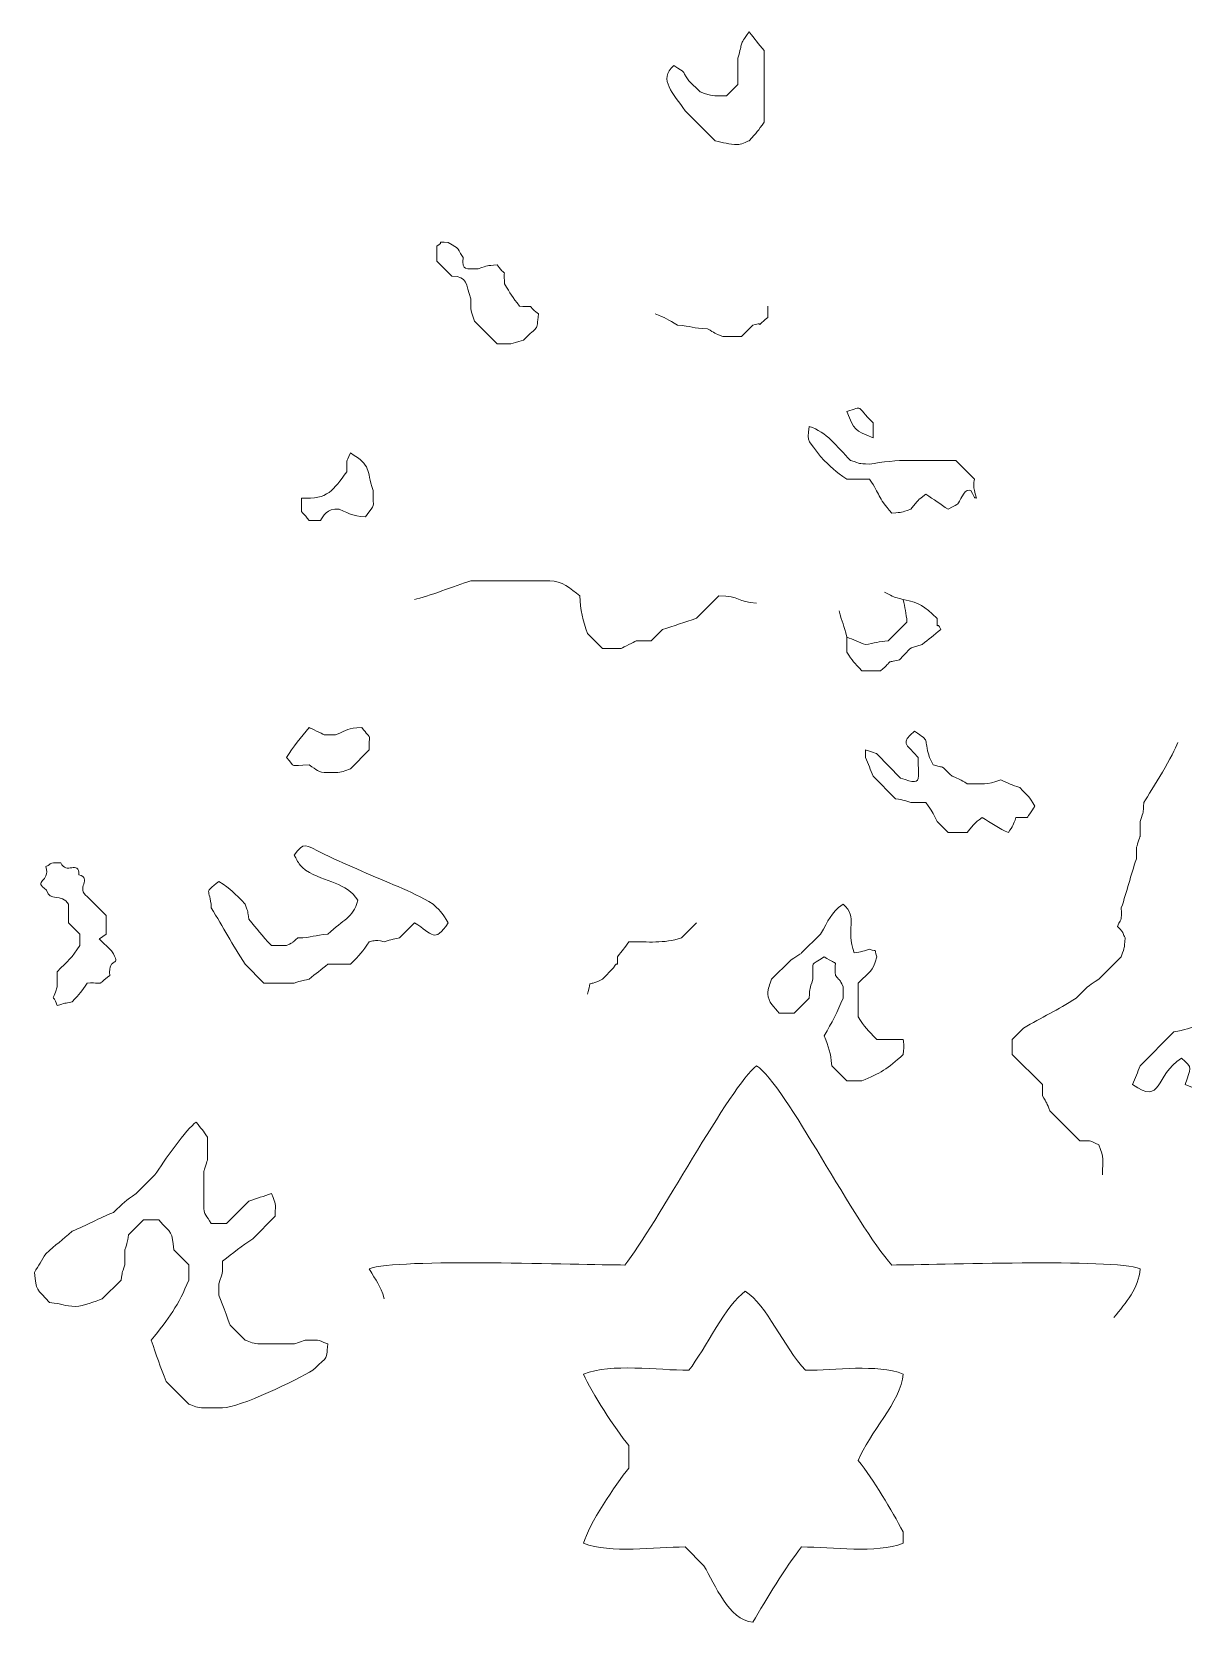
# Model space of a CAD drawing. Header units: millimetres. Extents: x -206 to 205, y -140 to 141.
# Drawn here: x -24.9 to 22.1, y 4 to 68.9 of the extents above; entities that cross this region are included whole.
import ezdxf

# ---------------------------------------------------------------- set-up
doc = ezdxf.new("R2010")
doc.units = ezdxf.units.MM
doc.header["$MEASUREMENT"] = 0
doc.layers.add('svg2', color=7, linetype='Continuous')

msp = doc.modelspace()

# ---------------------------------------------------------------- linework, layer by layer
at = {"layer": 'svg2', "lineweight": 9}
for points, knots in [([(5.0305, 68.151), (5.0305, 68.151), (5.0305, 65.2354), (5.0305, 65.2354), (5.0305, 65.2354), (4.7809, 64.8614), (4.7487, 64.8276), (4.4173, 64.4686), (4.4173, 64.4686), (4.3169, 64.4231), (4.0514, 64.3146), (3.9563, 64.3151), (3.9563, 64.3151), (3.589, 64.3151), (3.3763, 64.4041), (3.0356, 64.4686), (3.0356, 64.4686), (3.0356, 64.4686), (1.8074, 65.6958), (1.8074, 65.6958), (1.8074, 65.6958), (1.346, 66.4032), (0.6845, 66.9678), (1.348, 67.5377), (1.348, 67.5377), (1.8825, 67.1878), (1.6018, 67.4446), (1.9614, 66.9239), (1.9614, 66.9239), (1.9614, 66.9239), (2.4218, 66.4631), (2.4218, 66.4631), (2.4218, 66.4631), (2.9906, 66.2789), (2.8607, 66.3095), (3.4959, 66.3095), (3.4959, 66.3095), (3.4959, 66.3095), (3.9563, 66.7705), (3.9563, 66.7705), (3.9563, 66.7705), (3.9563, 66.7705), (3.9563, 67.8442), (3.9563, 67.8442), (3.9563, 67.8442), (4.1834, 68.545), (3.9804, 68.306), (4.4173, 68.9188), (4.4173, 68.9188), (4.65, 68.6304), (4.7977, 68.4396), (5.0305, 68.151)], [0, 0, 0, 0, 0.0714286, 0.0714286, 0.0714286, 0.0714286, 0.1428571, 0.1428571, 0.1428571, 0.1428571, 0.2142857, 0.2142857, 0.2142857, 0.2142857, 0.2857143, 0.2857143, 0.2857143, 0.2857143, 0.3571429, 0.3571429, 0.3571429, 0.3571429, 0.4285714, 0.4285714, 0.4285714, 0.4285714, 0.5, 0.5, 0.5, 0.5, 0.5714286, 0.5714286, 0.5714286, 0.5714286, 0.6428571, 0.6428571, 0.6428571, 0.6428571, 0.7142857, 0.7142857, 0.7142857, 0.7142857, 0.7857143, 0.7857143, 0.7857143, 0.7857143, 0.8571429, 0.8571429, 0.8571429, 0.8571429, 1, 1, 1, 1]), ([(-6.6328, 59.2508), (-6.1821, 59.4001), (-6.3499, 59.3669), (-5.8654, 59.4042), (-5.8654, 59.4042), (-5.4087, 58.7777), (-5.6378, 59.4355), (-5.5584, 58.637), (-5.5584, 58.637), (-5.315, 58.2299), (-5.2577, 58.1121), (-4.9452, 57.7163), (-4.9452, 57.7163), (-4.1441, 57.6533), (-4.7933, 57.8482), (-4.1779, 57.4087), (-4.1779, 57.4087), (-4.2542, 56.6379), (-4.183, 56.9566), (-4.7913, 56.3351), (-4.7913, 56.3351), (-5.3601, 56.1504), (-5.2302, 56.1816), (-5.8654, 56.1816), (-5.8654, 56.1816), (-5.8654, 56.1816), (-6.7867, 57.1023), (-6.7867, 57.1023), (-6.7867, 57.1023), (-6.9626, 57.6441), (-6.9264, 57.42), (-6.9396, 58.0231), (-6.9396, 58.0231), (-7.1463, 58.6144), (-7.0634, 58.9434), (-7.7079, 58.9438), (-7.7079, 58.9438), (-7.7079, 58.9438), (-8.3213, 59.5578), (-8.3213, 59.5578), (-8.3213, 59.5578), (-8.3213, 59.5578), (-8.3213, 60.1715), (-8.3213, 60.1715), (-8.3213, 60.1715), (-7.9724, 60.3618), (-8.416, 60.3255), (-7.8613, 60.3255), (-7.8613, 60.3255), (-7.3259, 59.9751), (-7.6067, 60.2324), (-7.2471, 59.7106), (-7.2471, 59.7106), (-7.3058, 59.146), (-7.1411, 59.2508), (-6.6328, 59.2508)], [0, 0, 0, 0, 0.0666667, 0.0666667, 0.0666667, 0.0666667, 0.1333333, 0.1333333, 0.1333333, 0.1333333, 0.2, 0.2, 0.2, 0.2, 0.2666667, 0.2666667, 0.2666667, 0.2666667, 0.3333333, 0.3333333, 0.3333333, 0.3333333, 0.4, 0.4, 0.4, 0.4, 0.4666667, 0.4666667, 0.4666667, 0.4666667, 0.5333333, 0.5333333, 0.5333333, 0.5333333, 0.6, 0.6, 0.6, 0.6, 0.6666667, 0.6666667, 0.6666667, 0.6666667, 0.7333333, 0.7333333, 0.7333333, 0.7333333, 0.8, 0.8, 0.8, 0.8, 0.8666667, 0.8666667, 0.8666667, 0.8666667, 1, 1, 1, 1]), ([(8.4064, 53.4192), (9.1266, 53.6278), (8.7399, 53.6841), (9.4807, 52.9592), (9.4807, 52.9592), (9.4807, 52.9592), (9.4807, 52.345), (9.4807, 52.345), (9.4807, 52.345), (8.6979, 52.6759), (8.7368, 52.6371), (8.4064, 53.4192)], [0, 0, 0, 0, 0.25, 0.25, 0.25, 0.25, 0.5, 0.5, 0.5, 0.5, 1, 1, 1, 1]), ([(13.4698, 50.1967), (13.3807, 50.2488), (13.2652, 50.2022), (13.1628, 50.0432), (13.1628, 50.0432), (12.8323, 49.4943), (13.0978, 49.7603), (12.5494, 49.4298), (12.5494, 49.4298), (12.2078, 49.6386), (11.9699, 49.8339), (11.6283, 50.0432), (11.6283, 50.0432), (11.2579, 49.7655), (11.3704, 49.859), (11.0149, 49.4294), (11.0149, 49.4294), (10.5642, 49.28), (10.733, 49.3132), (10.2476, 49.276), (10.2476, 49.276), (9.6194, 49.9567), (9.8031, 50.0079), (9.3264, 50.6571), (9.3264, 50.6571), (9.3264, 50.6571), (8.4066, 50.6571), (8.4066, 50.6571), (8.4066, 50.6571), (7.9236, 50.9829), (7.7728, 51.1369), (7.3313, 51.5778), (7.3313, 51.5778), (6.8756, 52.2756), (6.7457, 52.1), (6.872, 52.8054), (6.872, 52.8054), (7.583, 52.6008), (7.9898, 51.9951), (8.5601, 51.4243), (8.5601, 51.4243), (9.0506, 51.2658), (8.8, 51.3123), (9.3274, 51.2713), (9.3274, 51.2713), (9.8092, 51.3593), (10.5525, 51.435), (10.8609, 51.4238), (10.8609, 51.4238), (10.8609, 51.4238), (12.8564, 51.4243), (12.8564, 51.4243), (12.8564, 51.4243), (12.8564, 51.4243), (13.6237, 50.6571), (13.6237, 50.6571), (13.6237, 50.6571), (13.5827, 50.4806), (13.5347, 50.3777), (13.7004, 49.8897), (13.7004, 49.8897), (13.5807, 49.9327), (13.6717, 49.809), (13.4698, 50.1967)], [0, 0, 0, 0, 0.0588235, 0.0588235, 0.0588235, 0.0588235, 0.1176471, 0.1176471, 0.1176471, 0.1176471, 0.1764706, 0.1764706, 0.1764706, 0.1764706, 0.2352941, 0.2352941, 0.2352941, 0.2352941, 0.2941176, 0.2941176, 0.2941176, 0.2941176, 0.3529412, 0.3529412, 0.3529412, 0.3529412, 0.4117647, 0.4117647, 0.4117647, 0.4117647, 0.4705882, 0.4705882, 0.4705882, 0.4705882, 0.5294118, 0.5294118, 0.5294118, 0.5294118, 0.5882353, 0.5882353, 0.5882353, 0.5882353, 0.6470588, 0.6470588, 0.6470588, 0.6470588, 0.7058824, 0.7058824, 0.7058824, 0.7058824, 0.7647059, 0.7647059, 0.7647059, 0.7647059, 0.8235294, 0.8235294, 0.8235294, 0.8235294, 0.8823529, 0.8823529, 0.8823529, 0.8823529, 1, 1, 1, 1]), ([(-13.0787, 48.9693), (-13.0787, 48.9693), (-13.5391, 48.9693), (-13.5391, 48.9693), (-13.5391, 48.9693), (-13.9592, 49.5591), (-13.8282, 49.0654), (-13.8461, 49.89), (-13.8461, 49.89), (-12.7673, 49.8127), (-12.5453, 50.2185), (-12.0036, 50.9638), (-12.0036, 50.9638), (-11.9908, 51.5848), (-12.045, 51.241), (-11.8501, 51.7311), (-11.8501, 51.7311), (-10.9606, 51.175), (-11.2163, 51.0829), (-10.9298, 50.1964), (-10.9298, 50.1964), (-10.9298, 49.3693), (-10.8019, 49.732), (-11.2362, 49.1223), (-11.2362, 49.1223), (-11.8532, 49.1703), (-11.7688, 49.2123), (-12.3105, 49.4292), (-12.3105, 49.4292), (-12.8338, 49.4839), (-12.9498, 49.1427), (-13.0787, 48.9693)], [0, 0, 0, 0, 0.1111111, 0.1111111, 0.1111111, 0.1111111, 0.2222222, 0.2222222, 0.2222222, 0.2222222, 0.3333333, 0.3333333, 0.3333333, 0.3333333, 0.4444444, 0.4444444, 0.4444444, 0.4444444, 0.5555556, 0.5555556, 0.5555556, 0.5555556, 0.6666667, 0.6666667, 0.6666667, 0.6666667, 0.7777778, 0.7777778, 0.7777778, 0.7777778, 1, 1, 1, 1]), ([(9.941, 46.0535), (10.3988, 45.8131), (10.2468, 45.8719), (10.7082, 45.7465), (10.7082, 45.7465), (11.4428, 45.5915), (11.5175, 45.5071), (12.0899, 44.9787), (12.0899, 44.9787), (12.0899, 44.3674), (12.0638, 44.9348), (12.2429, 44.5189), (12.2429, 44.5189), (11.959, 44.2897), (11.7595, 44.1353), (11.4756, 43.905), (11.4756, 43.905), (10.8203, 43.7168), (11.1012, 43.8253), (10.5554, 43.2912), (10.5554, 43.2912), (9.9368, 43.1229), (10.3476, 43.3357), (9.7881, 42.8304), (9.7881, 42.8304), (9.7881, 42.8304), (9.0207, 42.8309), (9.0207, 42.8309), (9.0207, 42.8309), (8.6882, 43.191), (8.6581, 43.2263), (8.4064, 43.5976), (8.4064, 43.5976), (8.4064, 43.5976), (8.4064, 44.2115), (8.4064, 44.2115), (8.4064, 44.2115), (8.3005, 44.7163), (8.2054, 44.7824), (8.0995, 45.2861)], [0, 0, 0, 0, 0.0909091, 0.0909091, 0.0909091, 0.0909091, 0.1818182, 0.1818182, 0.1818182, 0.1818182, 0.2727273, 0.2727273, 0.2727273, 0.2727273, 0.3636364, 0.3636364, 0.3636364, 0.3636364, 0.4545455, 0.4545455, 0.4545455, 0.4545455, 0.5454545, 0.5454545, 0.5454545, 0.5454545, 0.6363636, 0.6363636, 0.6363636, 0.6363636, 0.7272727, 0.7272727, 0.7272727, 0.7272727, 0.8181818, 0.8181818, 0.8181818, 0.8181818, 1, 1, 1, 1]), ([(10.7082, 45.7468), (10.7722, 45.405), (10.8331, 45.1903), (10.8622, 44.8261), (10.8622, 44.8261), (10.8622, 44.8261), (10.0939, 44.0583), (10.0939, 44.0583), (10.0939, 44.0583), (9.7302, 44.0306), (9.5143, 43.9692), (9.1737, 43.9047), (9.1737, 43.9047), (8.922, 44.0085), (8.6591, 44.1109), (8.4064, 44.2117)], [0, 0, 0, 0, 0.2, 0.2, 0.2, 0.2, 0.4, 0.4, 0.4, 0.4, 0.6, 0.6, 0.6, 0.6, 1, 1, 1, 1]), ([(-13.5374, 40.5285), (-13.4406, 40.4733), (-13.031, 40.278), (-12.924, 40.2217), (-12.924, 40.2217), (-12.924, 40.2217), (-12.4632, 40.2222), (-12.4632, 40.2222), (-12.4632, 40.2222), (-11.9219, 40.4391), (-12.0059, 40.4816), (-11.3895, 40.5291), (-11.3895, 40.5291), (-10.969, 39.9388), (-11.1005, 40.4324), (-11.0825, 39.6084), (-11.0825, 39.6084), (-11.0825, 39.6084), (-11.8499, 38.8406), (-11.8499, 38.8406), (-11.8499, 38.8406), (-12.0739, 38.7603), (-12.1997, 38.687), (-12.4632, 38.687), (-12.4632, 38.687), (-12.4632, 38.687), (-12.771, 38.687), (-12.771, 38.687), (-12.771, 38.687), (-13.2176, 38.687), (-13.1875, 38.7919), (-13.5384, 38.994), (-13.5384, 38.994), (-14.3425, 38.9944), (-14.071, 38.8503), (-14.4587, 39.3014), (-14.4587, 39.3014), (-14.1967, 39.7296), (-13.8662, 40.1244), (-13.5384, 40.5291), (-13.5384, 40.5291), (-13.5384, 40.5291), (-13.5374, 40.5285), (-13.5374, 40.5285)], [0, 0, 0, 0, 0.0833333, 0.0833333, 0.0833333, 0.0833333, 0.1666667, 0.1666667, 0.1666667, 0.1666667, 0.25, 0.25, 0.25, 0.25, 0.3333333, 0.3333333, 0.3333333, 0.3333333, 0.4166667, 0.4166667, 0.4166667, 0.4166667, 0.5, 0.5, 0.5, 0.5, 0.5833333, 0.5833333, 0.5833333, 0.5833333, 0.6666667, 0.6666667, 0.6666667, 0.6666667, 0.75, 0.75, 0.75, 0.75, 0.8333333, 0.8333333, 0.8333333, 0.8333333, 1, 1, 1, 1]), ([(11.3277, 38.5478), (11.3277, 38.2206), (11.1368, 38.2803), (10.5951, 38.4558), (10.5951, 38.4558), (10.5951, 38.4558), (9.6341, 39.4544), (9.6341, 39.4544), (9.6341, 39.4544), (9.6254, 39.4579), (9.1998, 39.5991), (9.1737, 39.6082), (9.1737, 39.6082), (9.1737, 39.6082), (9.1727, 39.3014), (9.1727, 39.3014), (9.1727, 39.3014), (9.2745, 39.0487), (9.3767, 38.7858), (9.4795, 38.5341), (9.4795, 38.5341), (9.4795, 38.5341), (10.4002, 37.6133), (10.4002, 37.6133), (10.4002, 37.6133), (10.7511, 37.5453), (10.6372, 37.5955), (11.0142, 37.4599), (11.0142, 37.4599), (11.0142, 37.4599), (11.6284, 37.4599), (11.6284, 37.4599), (11.6284, 37.4599), (11.9159, 37.067), (11.8914, 37.1074), (12.0888, 36.6926), (12.0888, 36.6926), (12.0888, 36.6926), (12.5487, 36.2322), (12.5487, 36.2322), (12.5487, 36.2322), (12.5487, 36.2322), (13.3161, 36.2322), (13.3161, 36.2322), (13.3161, 36.2322), (13.6725, 36.6614), (13.5585, 36.5683), (13.9303, 36.846), (13.9303, 36.846), (14.2828, 36.6379), (14.6306, 36.3902), (15.0046, 36.2322), (15.0046, 36.2322), (15.1861, 36.5155), (15.1964, 36.5268), (15.311, 36.846), (15.311, 36.846), (15.311, 36.846), (15.7718, 36.846), (15.7718, 36.846), (15.7718, 36.846), (15.7887, 36.8686), (16.0721, 37.2992), (16.0793, 37.3064), (16.0793, 37.3064), (15.8163, 37.7422), (15.8517, 37.6783), (15.465, 38.0733), (15.465, 38.0733), (15.1422, 38.1806), (15.0005, 38.2394), (14.6976, 38.3807), (14.6976, 38.3807), (14.0614, 38.1745), (14.0142, 38.2271), (13.3171, 38.2271), (13.3171, 38.2271), (13.0204, 38.4169), (13.0204, 38.4041), (12.7031, 38.5341), (12.7031, 38.5341), (12.14, 39.0523), (12.5317, 38.8231), (11.9359, 38.9944), (11.9359, 38.9944), (11.9359, 38.9944), (11.7824, 39.3018), (11.7824, 39.3018), (11.7824, 39.3018), (11.5088, 40.1449), (11.8591, 39.9071), (11.1686, 40.3751), (11.1686, 40.3751), (10.5885, 39.8773), (10.7942, 39.8876), (11.3226, 39.3014), (11.3226, 39.3014), (11.3226, 39.3014), (11.3277, 38.5478), (11.3277, 38.5478)], [0, 0, 0, 0, 0.0384615, 0.0384615, 0.0384615, 0.0384615, 0.0769231, 0.0769231, 0.0769231, 0.0769231, 0.1153846, 0.1153846, 0.1153846, 0.1153846, 0.1538462, 0.1538462, 0.1538462, 0.1538462, 0.1923077, 0.1923077, 0.1923077, 0.1923077, 0.2307692, 0.2307692, 0.2307692, 0.2307692, 0.2692308, 0.2692308, 0.2692308, 0.2692308, 0.3076923, 0.3076923, 0.3076923, 0.3076923, 0.3461538, 0.3461538, 0.3461538, 0.3461538, 0.3846154, 0.3846154, 0.3846154, 0.3846154, 0.4230769, 0.4230769, 0.4230769, 0.4230769, 0.4615385, 0.4615385, 0.4615385, 0.4615385, 0.5, 0.5, 0.5, 0.5, 0.5384615, 0.5384615, 0.5384615, 0.5384615, 0.5769231, 0.5769231, 0.5769231, 0.5769231, 0.6153846, 0.6153846, 0.6153846, 0.6153846, 0.6538462, 0.6538462, 0.6538462, 0.6538462, 0.6923077, 0.6923077, 0.6923077, 0.6923077, 0.7307692, 0.7307692, 0.7307692, 0.7307692, 0.7692308, 0.7692308, 0.7692308, 0.7692308, 0.8076923, 0.8076923, 0.8076923, 0.8076923, 0.8461538, 0.8461538, 0.8461538, 0.8461538, 0.8846154, 0.8846154, 0.8846154, 0.8846154, 0.9230769, 0.9230769, 0.9230769, 0.9230769, 1, 1, 1, 1]), ([(-17.2209, 34.2374), (-16.7033, 33.9207), (-16.5974, 33.7668), (-16.1468, 33.3167), (-16.1468, 33.3167), (-16.0112, 32.9391), (-16.0608, 33.0538), (-15.9932, 32.7027), (-15.9932, 32.7027), (-15.6506, 32.2792), (-15.4828, 32.0475), (-15.0731, 31.6282), (-15.0731, 31.6282), (-15.0731, 31.6282), (-14.4587, 31.6282), (-14.4587, 31.6282), (-14.4587, 31.6282), (-14.0827, 31.7994), (-14.3098, 31.6895), (-13.9977, 31.935), (-13.9977, 31.935), (-13.3916, 31.9477), (-13.3364, 32.0455), (-12.7712, 32.0885), (-12.7712, 32.0885), (-12.1338, 32.712), (-11.7608, 32.7114), (-11.543, 33.4697), (-11.543, 33.4697), (-12.0407, 34.2205), (-12.8121, 34.1715), (-13.6914, 34.6972), (-13.6914, 34.6972), (-14.051, 35.0574), (-13.938, 34.9566), (-14.1517, 35.3116), (-14.1517, 35.3116), (-13.7272, 35.8835), (-13.7344, 35.7551), (-12.9242, 35.3541), (-12.9242, 35.3541), (-12.3604, 35.0752), (-11.9476, 34.9101), (-11.3895, 34.66), (-11.3895, 34.66), (-10.3961, 34.2139), (-9.4002, 33.8712), (-8.4738, 33.3167), (-8.4738, 33.3167), (-8.0835, 32.9263), (-8.1193, 32.9729), (-7.8595, 32.5489), (-7.8595, 32.5489), (-8.438, 31.6962), (-8.4702, 32.0946), (-9.2412, 32.5489), (-9.2412, 32.5489), (-9.2412, 32.5489), (-9.8549, 31.935), (-9.8549, 31.935), (-9.8549, 31.935), (-10.1844, 31.866), (-10.1184, 31.8977), (-10.4683, 31.7816), (-10.4683, 31.7816), (-10.922, 31.8773), (-10.9307, 31.7913), (-11.0827, 31.7816), (-11.0827, 31.7816), (-11.3731, 31.3503), (-11.4555, 31.2643), (-11.8499, 30.8608), (-11.8499, 30.8608), (-11.8499, 30.8608), (-12.7712, 30.8608), (-12.7712, 30.8608), (-12.7712, 30.8608), (-13.0545, 30.6316), (-13.2546, 30.4771), (-13.5374, 30.247), (-13.5374, 30.247), (-13.8668, 30.1779), (-13.8018, 30.2102), (-14.1517, 30.0935), (-14.1517, 30.0935), (-14.1517, 30.0935), (-15.3784, 30.0935), (-15.3784, 30.0935), (-15.3784, 30.0935), (-15.3784, 30.0935), (-16.1468, 30.8608), (-16.1468, 30.8608), (-16.1468, 30.8608), (-16.6823, 31.6802), (-17.0459, 32.3595), (-17.5279, 33.1627), (-17.5279, 33.1627), (-17.5734, 34.0057), (-17.8833, 33.7233), (-17.2209, 34.2374)], [0, 0, 0, 0, 0.0384615, 0.0384615, 0.0384615, 0.0384615, 0.0769231, 0.0769231, 0.0769231, 0.0769231, 0.1153846, 0.1153846, 0.1153846, 0.1153846, 0.1538462, 0.1538462, 0.1538462, 0.1538462, 0.1923077, 0.1923077, 0.1923077, 0.1923077, 0.2307692, 0.2307692, 0.2307692, 0.2307692, 0.2692308, 0.2692308, 0.2692308, 0.2692308, 0.3076923, 0.3076923, 0.3076923, 0.3076923, 0.3461538, 0.3461538, 0.3461538, 0.3461538, 0.3846154, 0.3846154, 0.3846154, 0.3846154, 0.4230769, 0.4230769, 0.4230769, 0.4230769, 0.4615385, 0.4615385, 0.4615385, 0.4615385, 0.5, 0.5, 0.5, 0.5, 0.5384615, 0.5384615, 0.5384615, 0.5384615, 0.5769231, 0.5769231, 0.5769231, 0.5769231, 0.6153846, 0.6153846, 0.6153846, 0.6153846, 0.6538462, 0.6538462, 0.6538462, 0.6538462, 0.6923077, 0.6923077, 0.6923077, 0.6923077, 0.7307692, 0.7307692, 0.7307692, 0.7307692, 0.7692308, 0.7692308, 0.7692308, 0.7692308, 0.8076923, 0.8076923, 0.8076923, 0.8076923, 0.8461538, 0.8461538, 0.8461538, 0.8461538, 0.8846154, 0.8846154, 0.8846154, 0.8846154, 0.9230769, 0.9230769, 0.9230769, 0.9230769, 1, 1, 1, 1]), ([(-22.0915, 31.901), (-22.0915, 31.901), (-21.825, 32.0888), (-21.825, 32.0888), (-21.825, 32.0888), (-21.825, 32.0888), (-21.825, 32.856), (-21.825, 32.856), (-21.825, 32.856), (-21.825, 32.856), (-22.5922, 33.6229), (-22.5922, 33.6229), (-22.5922, 33.6229), (-23.0736, 33.9374), (-22.3795, 34.365), (-22.9309, 34.5119), (-22.9309, 34.5119), (-22.9309, 35.1427), (-23.4623, 34.4791), (-23.6659, 35.004), (-23.6659, 35.004), (-24.2582, 35.004), (-23.9678, 34.9748), (-24.2803, 34.8511)], [0, 0, 0, 0, 0.1428571, 0.1428571, 0.1428571, 0.1428571, 0.2857143, 0.2857143, 0.2857143, 0.2857143, 0.4285714, 0.4285714, 0.4285714, 0.4285714, 0.5714286, 0.5714286, 0.5714286, 0.5714286, 0.7142857, 0.7142857, 0.7142857, 0.7142857, 1, 1, 1, 1]), ([(-22.1035, 31.891), (-22.1035, 31.891), (-21.596, 31.4046), (-21.596, 31.4046), (-21.596, 31.4046), (-21.1464, 30.669), (-21.7547, 31.244), (-21.6717, 30.4004), (-21.6717, 30.4004), (-22.2616, 29.9799), (-21.7679, 30.1115), (-22.592, 30.0936), (-22.592, 30.0936), (-22.8416, 29.7197), (-22.8738, 29.6859), (-23.2052, 29.3263), (-23.2052, 29.3263), (-23.5353, 29.2573), (-23.4703, 29.2889), (-23.8196, 29.1733), (-23.8196, 29.1733), (-24.011, 29.7739), (-24.0478, 29.1877), (-23.8196, 29.9406), (-23.8196, 29.9406), (-23.8196, 29.9406), (-23.8196, 30.5544), (-23.8196, 30.5544), (-23.8196, 30.5544), (-23.3695, 31.0051), (-23.2155, 31.1115), (-22.8989, 31.6282), (-22.8989, 31.6282), (-22.8989, 31.6282), (-22.8989, 32.0885), (-22.8989, 32.0885), (-22.8989, 32.0885), (-22.8989, 32.0885), (-23.3592, 32.5489), (-23.3592, 32.5489), (-23.3592, 32.5489), (-23.3592, 32.5489), (-23.3592, 33.3162), (-23.3592, 33.3162), (-23.3592, 33.3162), (-23.631, 33.7776), (-24.1414, 33.3822), (-24.2484, 33.8886), (-24.2484, 33.8886), (-24.8539, 34.307), (-24.0805, 34.172), (-24.2806, 34.8508)], [0, 0, 0, 0, 0.0714286, 0.0714286, 0.0714286, 0.0714286, 0.1428571, 0.1428571, 0.1428571, 0.1428571, 0.2142857, 0.2142857, 0.2142857, 0.2142857, 0.2857143, 0.2857143, 0.2857143, 0.2857143, 0.3571429, 0.3571429, 0.3571429, 0.3571429, 0.4285714, 0.4285714, 0.4285714, 0.4285714, 0.5, 0.5, 0.5, 0.5, 0.5714286, 0.5714286, 0.5714286, 0.5714286, 0.6428571, 0.6428571, 0.6428571, 0.6428571, 0.7142857, 0.7142857, 0.7142857, 0.7142857, 0.7857143, 0.7857143, 0.7857143, 0.7857143, 0.8571429, 0.8571429, 0.8571429, 0.8571429, 1, 1, 1, 1]), ([(8.7122, 31.321), (9.042, 31.3906), (8.9771, 31.3589), (9.3264, 31.475), (9.3264, 31.475), (9.7173, 31.3273), (9.4856, 31.5594), (9.6333, 31.1676), (9.6333, 31.1676), (9.4385, 30.4914), (9.4053, 30.6326), (8.866, 30.0939), (8.866, 30.0939), (8.866, 30.0939), (8.866, 28.7123), (8.866, 28.7123), (8.866, 28.7123), (9.1576, 28.2816), (9.2385, 28.1956), (9.6333, 27.792), (9.6333, 27.792), (9.6333, 27.792), (10.7071, 27.792), (10.7071, 27.792), (10.7071, 27.792), (10.7235, 27.5542), (10.7603, 27.635), (10.7071, 27.1777), (10.7071, 27.1777), (10.0676, 26.588), (9.772, 26.4058), (9.02, 26.1039), (9.02, 26.1039), (9.02, 26.1039), (8.4052, 26.1035), (8.4052, 26.1035), (8.4052, 26.1035), (8.4052, 26.1035), (7.7918, 26.7179), (7.7918, 26.7179), (7.7918, 26.7179), (7.7479, 27.2841), (7.6579, 27.4432), (7.4855, 27.945), (7.4855, 27.945), (7.7989, 28.4698), (8.0276, 28.9194), (8.2518, 29.4795), (8.2518, 29.4795), (8.2518, 29.4795), (8.2518, 29.9405), (8.2518, 29.9405), (8.2518, 29.9405), (8.0808, 30.3159), (8.1913, 30.0893), (7.9448, 30.4009), (7.9448, 30.4009), (7.8701, 31.162), (8.1397, 30.7241), (7.4855, 31.1676), (7.4855, 31.1676), (6.8608, 30.7445), (7.0425, 31.0729), (7.0245, 30.2469), (7.0245, 30.2469), (6.8747, 29.7972), (6.9089, 29.965), (6.8707, 29.4795), (6.8707, 29.4795), (6.8707, 29.4795), (6.2573, 28.8658), (6.2573, 28.8658), (6.2573, 28.8658), (6.2573, 28.8658), (5.6429, 28.8658), (5.6429, 28.8658), (5.6429, 28.8658), (5.47, 29.0801), (5.1836, 29.3419), (5.1836, 29.6335), (5.1836, 29.6335), (5.1836, 29.9006), (5.2603, 30.0182), (5.336, 30.2469), (5.336, 30.2469), (5.336, 30.2469), (6.1033, 31.0142), (6.1033, 31.0142), (6.1033, 31.0142), (6.1217, 31.0234), (6.538, 31.3047), (6.5641, 31.3216), (6.5641, 31.3216), (6.5641, 31.3216), (7.3315, 32.0884), (7.3315, 32.0884), (7.3315, 32.0884), (7.684, 32.6777), (7.7172, 32.9124), (8.2528, 33.3161), (8.2528, 33.3161), (8.8947, 32.7647), (8.3366, 32.2894), (8.7122, 31.321)], [0, 0, 0, 0, 0.037037, 0.037037, 0.037037, 0.037037, 0.0740741, 0.0740741, 0.0740741, 0.0740741, 0.1111111, 0.1111111, 0.1111111, 0.1111111, 0.1481481, 0.1481481, 0.1481481, 0.1481481, 0.1851852, 0.1851852, 0.1851852, 0.1851852, 0.2222222, 0.2222222, 0.2222222, 0.2222222, 0.2592593, 0.2592593, 0.2592593, 0.2592593, 0.2962963, 0.2962963, 0.2962963, 0.2962963, 0.3333333, 0.3333333, 0.3333333, 0.3333333, 0.3703704, 0.3703704, 0.3703704, 0.3703704, 0.4074074, 0.4074074, 0.4074074, 0.4074074, 0.4444444, 0.4444444, 0.4444444, 0.4444444, 0.4814815, 0.4814815, 0.4814815, 0.4814815, 0.5185185, 0.5185185, 0.5185185, 0.5185185, 0.5555556, 0.5555556, 0.5555556, 0.5555556, 0.5925926, 0.5925926, 0.5925926, 0.5925926, 0.6296296, 0.6296296, 0.6296296, 0.6296296, 0.6666667, 0.6666667, 0.6666667, 0.6666667, 0.7037037, 0.7037037, 0.7037037, 0.7037037, 0.7407407, 0.7407407, 0.7407407, 0.7407407, 0.7777778, 0.7777778, 0.7777778, 0.7777778, 0.8148148, 0.8148148, 0.8148148, 0.8148148, 0.8518519, 0.8518519, 0.8518519, 0.8518519, 0.8888889, 0.8888889, 0.8888889, 0.8888889, 0.9259259, 0.9259259, 0.9259259, 0.9259259, 1, 1, 1, 1]), ([(20.3754, 26.7173), (20.3754, 26.7173), (21.7569, 28.0984), (21.7569, 28.0984), (21.7569, 28.0984), (22.1918, 28.1808), (22.4276, 28.2657), (22.8312, 28.4054), (22.8312, 28.4054), (22.8312, 28.4054), (23.2916, 28.4054), (23.2916, 28.4054), (23.2916, 28.4054), (23.3008, 28.4018), (23.7263, 28.2617), (23.7524, 28.2524), (23.7524, 28.2524), (23.7524, 28.2524), (24.5198, 28.252), (24.5198, 28.252), (24.5198, 28.252), (24.5198, 28.252), (24.6722, 28.252), (24.6722, 28.252), (24.6722, 28.252), (24.6722, 28.252), (25.1331, 28.2524), (25.1331, 28.2524), (25.1331, 28.2524), (25.5836, 28.4013), (25.4149, 28.3686), (25.9003, 28.4054), (25.9003, 28.4054), (26.3249, 28.6836), (26.6994, 28.9164), (27.128, 29.1732), (27.128, 29.1732), (28.0263, 30.0719), (28.7378, 31.4188), (29.7369, 30.7077), (29.7369, 30.7077), (29.4151, 29.1814), (28.5648, 29.9047), (27.7414, 28.5594), (27.7414, 28.5594), (27.7414, 28.5594), (28.2022, 28.099), (28.2022, 28.099), (28.2022, 28.099), (28.9076, 28.1148), (28.8273, 28.1255), (29.4299, 28.4058), (29.4299, 28.4058), (29.9824, 28.7015), (30.431, 28.9773), (30.9644, 29.3266), (30.9644, 29.3266), (31.497, 29.8596), (31.8919, 30.3359), (32.4991, 30.7077), (32.4991, 30.7077), (33.1165, 30.1768), (32.672, 29.9875), (32.3451, 29.1732), (32.3451, 29.1732), (32.3451, 29.1732), (31.4244, 28.252), (31.4244, 28.252), (31.4244, 28.252), (31.1476, 28.0672), (30.9436, 27.9444), (30.6581, 27.792), (30.6581, 27.792), (30.1026, 27.5342), (29.8334, 27.5122), (29.2759, 27.3317), (29.2759, 27.3317), (28.5956, 27.3312), (28.4999, 27.4124), (27.8954, 27.1777), (27.8954, 27.1777), (27.7045, 26.7343), (27.7853, 27.1224), (27.7414, 26.5639), (27.7414, 26.5639), (27.7414, 26.5639), (27.128, 25.9501), (27.128, 25.9501), (27.128, 25.9501), (26.9034, 25.8698), (26.7776, 25.7965), (26.5137, 25.7965), (26.5137, 25.7965), (26.5137, 25.7965), (25.9003, 25.7965), (25.9003, 25.7965), (25.9003, 25.7965), (25.4446, 25.7965), (25.3187, 25.99), (24.9791, 26.2575), (24.9791, 26.2575), (24.7821, 26.6718), (24.8072, 26.6319), (24.5198, 27.0247), (24.5198, 27.0247), (23.9412, 26.6339), (23.6573, 26.3162), (23.1376, 25.7965), (23.1376, 25.7965), (22.5073, 25.7965), (22.7422, 25.747), (22.2169, 25.9505), (22.2169, 25.9505), (22.4434, 26.6499), (22.5524, 26.6048), (22.0639, 27.0247), (22.0639, 27.0247), (20.96, 26.3342), (21.2945, 25.0769), (20.0684, 25.9501), (20.0684, 25.9501), (20.1753, 26.2104), (20.2833, 26.4534), (20.3754, 26.7173)], [0, 0, 0, 0, 0.03125, 0.03125, 0.03125, 0.03125, 0.0625, 0.0625, 0.0625, 0.0625, 0.09375, 0.09375, 0.09375, 0.09375, 0.125, 0.125, 0.125, 0.125, 0.15625, 0.15625, 0.15625, 0.15625, 0.1875, 0.1875, 0.1875, 0.1875, 0.21875, 0.21875, 0.21875, 0.21875, 0.25, 0.25, 0.25, 0.25, 0.28125, 0.28125, 0.28125, 0.28125, 0.3125, 0.3125, 0.3125, 0.3125, 0.34375, 0.34375, 0.34375, 0.34375, 0.375, 0.375, 0.375, 0.375, 0.40625, 0.40625, 0.40625, 0.40625, 0.4375, 0.4375, 0.4375, 0.4375, 0.46875, 0.46875, 0.46875, 0.46875, 0.5, 0.5, 0.5, 0.5, 0.53125, 0.53125, 0.53125, 0.53125, 0.5625, 0.5625, 0.5625, 0.5625, 0.59375, 0.59375, 0.59375, 0.59375, 0.625, 0.625, 0.625, 0.625, 0.65625, 0.65625, 0.65625, 0.65625, 0.6875, 0.6875, 0.6875, 0.6875, 0.71875, 0.71875, 0.71875, 0.71875, 0.75, 0.75, 0.75, 0.75, 0.78125, 0.78125, 0.78125, 0.78125, 0.8125, 0.8125, 0.8125, 0.8125, 0.84375, 0.84375, 0.84375, 0.84375, 0.875, 0.875, 0.875, 0.875, 0.90625, 0.90625, 0.90625, 0.90625, 0.9375, 0.9375, 0.9375, 0.9375, 1, 1, 1, 1]), ([(-24.2804, 19.0449), (-23.8738, 19.4203), (-23.6128, 19.5897), (-23.2063, 19.9657), (-23.2063, 19.9657), (-22.617, 20.202), (-22.1074, 20.4966), (-21.5182, 20.733), (-21.5182, 20.733), (-21.1146, 21.1278), (-21.0286, 21.2087), (-20.598, 21.4998), (-20.598, 21.4998), (-20.598, 21.4998), (-19.8307, 22.2675), (-19.8307, 22.2675), (-19.8307, 22.2675), (-19.4808, 22.7842), (-18.5416, 24.1509), (-18.1421, 24.416), (-18.1421, 24.416), (-17.9242, 24.1398), (-17.8694, 24.0825), (-17.6818, 23.8016), (-17.6818, 23.8016), (-17.6818, 23.8016), (-17.6818, 22.8809), (-17.6818, 22.8809), (-17.6818, 22.8809), (-17.6852, 22.8716), (-17.8265, 22.446), (-17.8352, 22.4209), (-17.8352, 22.4209), (-17.8352, 22.4209), (-17.8352, 21.3463), (-17.8352, 21.3463), (-17.8352, 21.3463), (-17.8352, 21.3463), (-17.8352, 21.0394), (-17.8352, 21.0394), (-17.8352, 21.0394), (-17.8352, 20.5928), (-17.7303, 20.6225), (-17.5288, 20.272), (-17.5288, 20.272), (-17.5288, 20.272), (-16.9144, 20.272), (-16.9144, 20.272), (-16.9144, 20.272), (-16.9144, 20.272), (-15.9942, 21.1928), (-15.9942, 21.1928), (-15.9942, 21.1928), (-15.6863, 21.2992), (-15.3809, 21.3939), (-15.0729, 21.4998), (-15.0729, 21.4998), (-14.8693, 20.9749), (-14.9189, 21.2098), (-14.9189, 20.579), (-14.9189, 20.579), (-14.9189, 20.579), (-15.8403, 19.6583), (-15.8403, 19.6583), (-15.8403, 19.6583), (-16.2668, 19.3697), (-16.6566, 19.0716), (-17.0678, 18.7375), (-17.0678, 18.7375), (-17.0812, 18.1345), (-17.0459, 18.3589), (-17.2208, 17.8172), (-17.2208, 17.8172), (-17.2208, 17.8172), (-17.2208, 17.3564), (-17.2208, 17.3564), (-17.2208, 17.3564), (-17.2208, 17.3548), (-16.8075, 16.2616), (-16.7614, 16.1292), (-16.7614, 16.1292), (-16.7614, 16.1292), (-16.1471, 15.5153), (-16.1471, 15.5153), (-16.1471, 15.5153), (-15.923, 15.4346), (-15.7972, 15.3619), (-15.5333, 15.3619), (-15.5333, 15.3619), (-15.5333, 15.3619), (-15.0729, 15.3619), (-15.0729, 15.3619), (-15.0729, 15.3619), (-15.0729, 15.3619), (-14.1527, 15.3619), (-14.1527, 15.3619), (-14.1527, 15.3619), (-14.143, 15.3655), (-13.7185, 15.5062), (-13.6924, 15.5153), (-13.6924, 15.5153), (-13.0606, 15.5153), (-13.2964, 15.5655), (-12.771, 15.3619), (-12.771, 15.3619), (-12.8467, 14.5905), (-12.7761, 14.9086), (-13.3854, 14.2877), (-13.3854, 14.2877), (-14.0269, 13.9031), (-16.3799, 12.7526), (-17.0678, 12.7526), (-17.0678, 12.7526), (-17.0678, 12.7526), (-17.8352, 12.7526), (-17.8352, 12.7526), (-17.8352, 12.7526), (-18.1023, 12.7526), (-18.2198, 12.8309), (-18.4489, 12.906), (-18.4489, 12.906), (-18.4489, 12.906), (-19.3697, 13.8274), (-19.3697, 13.8274), (-19.3697, 13.8274), (-19.6036, 14.4094), (-19.7785, 14.923), (-19.9836, 15.5153), (-19.9836, 15.5153), (-19.2628, 16.4039), (-18.8593, 16.9466), (-18.4489, 17.9702), (-18.4489, 17.9702), (-18.4489, 17.9702), (-18.4489, 18.5845), (-18.4489, 18.5845), (-18.4489, 18.5845), (-18.4489, 18.5845), (-19.0633, 19.1983), (-19.0633, 19.1983), (-19.0633, 19.1983), (-19.1212, 19.9543), (-19.155, 19.8608), (-19.6767, 20.4256), (-19.6767, 20.4256), (-19.6767, 20.4256), (-20.29, 20.426), (-20.29, 20.426), (-20.29, 20.426), (-20.29, 20.426), (-20.9044, 19.8117), (-20.9044, 19.8117), (-20.9044, 19.8117), (-20.9734, 19.4818), (-20.9416, 19.5478), (-21.0574, 19.1983), (-21.0574, 19.1983), (-21.0574, 19.1983), (-21.0574, 18.5845), (-21.0574, 18.5845), (-21.0574, 18.5845), (-21.1934, 18.2071), (-21.1432, 18.3216), (-21.2112, 17.9702), (-21.2112, 17.9702), (-21.2112, 17.9702), (-21.9785, 17.2034), (-21.9785, 17.2034), (-21.9785, 17.2034), (-22.2624, 17.1047), (-22.7586, 16.8964), (-23.0527, 16.8964), (-23.0527, 16.8964), (-23.5719, 16.896), (-23.5709, 17.0069), (-24.1264, 17.05), (-24.1264, 17.05), (-24.6493, 17.6146), (-24.6819, 17.5211), (-24.7408, 18.2776), (-24.7408, 18.2776), (-24.5833, 18.5779), (-24.4595, 18.7574), (-24.2804, 19.0449)], [0, 0, 0, 0, 0.0212766, 0.0212766, 0.0212766, 0.0212766, 0.0425532, 0.0425532, 0.0425532, 0.0425532, 0.0638298, 0.0638298, 0.0638298, 0.0638298, 0.0851064, 0.0851064, 0.0851064, 0.0851064, 0.106383, 0.106383, 0.106383, 0.106383, 0.1276596, 0.1276596, 0.1276596, 0.1276596, 0.1489362, 0.1489362, 0.1489362, 0.1489362, 0.1702128, 0.1702128, 0.1702128, 0.1702128, 0.1914894, 0.1914894, 0.1914894, 0.1914894, 0.212766, 0.212766, 0.212766, 0.212766, 0.2340426, 0.2340426, 0.2340426, 0.2340426, 0.2553191, 0.2553191, 0.2553191, 0.2553191, 0.2765957, 0.2765957, 0.2765957, 0.2765957, 0.2978723, 0.2978723, 0.2978723, 0.2978723, 0.3191489, 0.3191489, 0.3191489, 0.3191489, 0.3404255, 0.3404255, 0.3404255, 0.3404255, 0.3617021, 0.3617021, 0.3617021, 0.3617021, 0.3829787, 0.3829787, 0.3829787, 0.3829787, 0.4042553, 0.4042553, 0.4042553, 0.4042553, 0.4255319, 0.4255319, 0.4255319, 0.4255319, 0.4468085, 0.4468085, 0.4468085, 0.4468085, 0.4680851, 0.4680851, 0.4680851, 0.4680851, 0.4893617, 0.4893617, 0.4893617, 0.4893617, 0.5106383, 0.5106383, 0.5106383, 0.5106383, 0.5319149, 0.5319149, 0.5319149, 0.5319149, 0.5531915, 0.5531915, 0.5531915, 0.5531915, 0.5744681, 0.5744681, 0.5744681, 0.5744681, 0.5957447, 0.5957447, 0.5957447, 0.5957447, 0.6170213, 0.6170213, 0.6170213, 0.6170213, 0.6382979, 0.6382979, 0.6382979, 0.6382979, 0.6595745, 0.6595745, 0.6595745, 0.6595745, 0.6808511, 0.6808511, 0.6808511, 0.6808511, 0.7021277, 0.7021277, 0.7021277, 0.7021277, 0.7234043, 0.7234043, 0.7234043, 0.7234043, 0.7446809, 0.7446809, 0.7446809, 0.7446809, 0.7659574, 0.7659574, 0.7659574, 0.7659574, 0.787234, 0.787234, 0.787234, 0.787234, 0.8085106, 0.8085106, 0.8085106, 0.8085106, 0.8297872, 0.8297872, 0.8297872, 0.8297872, 0.8510638, 0.8510638, 0.8510638, 0.8510638, 0.8723404, 0.8723404, 0.8723404, 0.8723404, 0.893617, 0.893617, 0.893617, 0.893617, 0.9148936, 0.9148936, 0.9148936, 0.9148936, 0.9361702, 0.9361702, 0.9361702, 0.9361702, 0.9574468, 0.9574468, 0.9574468, 0.9574468, 1, 1, 1, 1]), ([(-2.3367, 14.1335), (-1.1796, 14.5825), (0.6603, 14.2875), (1.9601, 14.2869), (1.9601, 14.2869), (2.6425, 15.1519), (3.4911, 16.9985), (4.262, 17.5101), (4.262, 17.5101), (5.1382, 16.9611), (5.8329, 15.2455), (6.7178, 14.2875), (6.7178, 14.2875), (7.9338, 14.2869), (9.6274, 14.553), (10.7072, 14.1335), (10.7072, 14.1335), (10.6204, 13.0004), (9.3143, 11.7231), (8.8657, 10.6045), (8.8657, 10.6045), (9.5082, 9.812), (10.2347, 8.5711), (10.7072, 7.6882), (10.7072, 7.6882), (10.7072, 7.6882), (10.7072, 7.2278), (10.7072, 7.2278), (10.7072, 7.2278), (9.5891, 6.7936), (7.8217, 7.0743), (6.5638, 7.0743), (6.5638, 7.0743), (5.8865, 6.2385), (5.1244, 4.9321), (4.5689, 4.0052), (4.5689, 4.0052), (3.5796, 4.1029), (3.0395, 5.5296), (2.574, 6.3071), (2.574, 6.3071), (2.574, 6.3071), (1.8067, 7.0743), (1.8067, 7.0743), (1.8067, 7.0743), (0.5488, 7.0743), (-1.2185, 6.7936), (-2.3367, 7.2278), (-2.3367, 7.2278), (-2.1347, 7.9849), (-1.0221, 9.6295), (-0.4952, 10.2969), (-0.4952, 10.2969), (-0.4952, 10.2969), (-0.4952, 11.2182), (-0.4952, 11.2182), (-0.4952, 11.2182), (-1.0476, 11.899), (-2.0149, 13.3744), (-2.3367, 14.1335)], [0, 0, 0, 0, 0.0625, 0.0625, 0.0625, 0.0625, 0.125, 0.125, 0.125, 0.125, 0.1875, 0.1875, 0.1875, 0.1875, 0.25, 0.25, 0.25, 0.25, 0.3125, 0.3125, 0.3125, 0.3125, 0.375, 0.375, 0.375, 0.375, 0.4375, 0.4375, 0.4375, 0.4375, 0.5, 0.5, 0.5, 0.5, 0.5625, 0.5625, 0.5625, 0.5625, 0.625, 0.625, 0.625, 0.625, 0.6875, 0.6875, 0.6875, 0.6875, 0.75, 0.75, 0.75, 0.75, 0.8125, 0.8125, 0.8125, 0.8125, 0.875, 0.875, 0.875, 0.875, 1, 1, 1, 1])]:
    msp.add_open_spline(points, degree=3, knots=knots, dxfattribs=at)
at = {"layer": 'svg2', "color": 1, "lineweight": 9}
for points, knots in [([(5.1833, 57.7163), (5.1833, 57.7163), (5.1833, 57.2563), (5.1833, 57.2563), (5.1833, 57.2563), (4.5521, 56.7567), (5.1644, 57.11), (4.5701, 56.9489), (4.5701, 56.9489), (4.5701, 56.9489), (4.1091, 56.4885), (4.1091, 56.4885), (4.1091, 56.4885), (4.1091, 56.4885), (3.3418, 56.4885), (3.3418, 56.4885), (3.3418, 56.4885), (3.0093, 56.6082), (3.0186, 56.6241), (2.7276, 56.7955), (2.7276, 56.7955), (2.1213, 56.8083), (2.0661, 56.9054), (1.5009, 56.9489), (1.5009, 56.9489), (1.1152, 57.179), (0.9913, 57.2441), (0.5795, 57.4093)], [0, 0, 0, 0, 0.125, 0.125, 0.125, 0.125, 0.25, 0.25, 0.25, 0.25, 0.375, 0.375, 0.375, 0.375, 0.5, 0.5, 0.5, 0.5, 0.625, 0.625, 0.625, 0.625, 0.75, 0.75, 0.75, 0.75, 1, 1, 1, 1]), ([(4.7228, 45.593), (3.9156, 45.6553), (4.0752, 45.8809), (3.1882, 45.8998), (3.1882, 45.8998), (3.1882, 45.8998), (2.2679, 44.979), (2.2679, 44.979), (2.2679, 44.979), (1.8086, 44.82), (1.3457, 44.6777), (0.8864, 44.5187), (0.8864, 44.5187), (0.8864, 44.5187), (0.426, 44.0583), (0.426, 44.0583), (0.426, 44.0583), (0.426, 44.0583), (-0.1879, 44.0583), (-0.1879, 44.0583), (-0.1879, 44.0583), (-0.2855, 44.0026), (-0.6953, 43.8071), (-0.8011, 43.7515), (-0.8011, 43.7515), (-0.8011, 43.7515), (-1.5685, 43.7515), (-1.5685, 43.7515), (-1.5685, 43.7515), (-1.5685, 43.7515), (-2.1828, 44.3657), (-2.1828, 44.3657), (-2.1828, 44.3657), (-2.3466, 44.8716), (-2.4765, 45.3238), (-2.4898, 45.8998), (-2.4898, 45.8998), (-2.8652, 46.1964), (-3.2218, 46.5141), (-3.7174, 46.5137), (-3.7174, 46.5137), (-3.7174, 46.5137), (-6.4786, 46.5141), (-6.4786, 46.5141), (-6.4786, 46.5141), (-6.4786, 46.5141), (-6.9396, 46.5137), (-6.9396, 46.5137), (-6.9396, 46.5137), (-7.5641, 46.3116), (-8.7131, 45.8585), (-9.2414, 45.7468)], [0, 0, 0, 0, 0.0714286, 0.0714286, 0.0714286, 0.0714286, 0.1428571, 0.1428571, 0.1428571, 0.1428571, 0.2142857, 0.2142857, 0.2142857, 0.2142857, 0.2857143, 0.2857143, 0.2857143, 0.2857143, 0.3571429, 0.3571429, 0.3571429, 0.3571429, 0.4285714, 0.4285714, 0.4285714, 0.4285714, 0.5, 0.5, 0.5, 0.5, 0.5714286, 0.5714286, 0.5714286, 0.5714286, 0.6428571, 0.6428571, 0.6428571, 0.6428571, 0.7142857, 0.7142857, 0.7142857, 0.7142857, 0.7857143, 0.7857143, 0.7857143, 0.7857143, 0.8571429, 0.8571429, 0.8571429, 0.8571429, 1, 1, 1, 1]), ([(21.9109, 39.9152), (21.7723, 39.4338), (20.8439, 37.9851), (20.5304, 37.4598), (20.5304, 37.4598), (20.4883, 36.933), (20.5355, 37.1831), (20.3764, 36.6926), (20.3764, 36.6926), (20.3764, 36.6926), (20.3764, 36.0786), (20.3764, 36.0786), (20.3764, 36.0786), (20.3722, 36.0695), (20.2326, 35.6433), (20.2224, 35.6188), (20.2224, 35.6188), (20.2224, 35.6188), (20.2224, 35.1579), (20.2224, 35.1579), (20.2224, 35.1579), (19.9917, 34.4909), (19.8397, 33.83), (19.6091, 33.163), (19.6091, 33.163), (19.6091, 32.5466), (19.6362, 32.8592), (19.4551, 32.3956), (19.4551, 32.3956), (19.7748, 32.0771), (19.6592, 32.118), (19.763, 31.9353), (19.763, 31.9353), (19.7211, 31.4085), (19.7681, 31.6586), (19.6091, 31.1681), (19.6091, 31.1681), (19.6091, 31.1681), (18.6879, 30.2473), (18.6879, 30.2473), (18.6879, 30.2473), (18.6699, 30.238), (18.2545, 29.9567), (18.2285, 29.9404), (18.2285, 29.9404), (18.2285, 29.9404), (17.7676, 29.48), (17.7676, 29.48), (17.7676, 29.48), (17.0022, 28.9797), (16.368, 28.7005), (15.6187, 28.2523), (15.6187, 28.2523), (15.6187, 28.2523), (15.1593, 27.7919), (15.1593, 27.7919), (15.1593, 27.7919), (15.1593, 27.7919), (15.1593, 27.1781), (15.1593, 27.1781), (15.1593, 27.1781), (15.1593, 27.1781), (16.386, 25.9504), (16.386, 25.9504), (16.386, 25.9504), (16.386, 25.9504), (16.386, 25.49), (16.386, 25.49), (16.386, 25.49), (16.5767, 25.1933), (16.5639, 25.1933), (16.6938, 24.8762), (16.6938, 24.8762), (16.6938, 24.8762), (17.9205, 23.6485), (17.9205, 23.6485), (17.9205, 23.6485), (18.5379, 23.6481), (18.2243, 23.6746), (18.6879, 23.4947), (18.6879, 23.4947), (18.9164, 22.9079), (18.8417, 22.9319), (18.8417, 22.2674)], [0, 0, 0, 0, 0.0454545, 0.0454545, 0.0454545, 0.0454545, 0.0909091, 0.0909091, 0.0909091, 0.0909091, 0.1363636, 0.1363636, 0.1363636, 0.1363636, 0.1818182, 0.1818182, 0.1818182, 0.1818182, 0.2272727, 0.2272727, 0.2272727, 0.2272727, 0.2727273, 0.2727273, 0.2727273, 0.2727273, 0.3181818, 0.3181818, 0.3181818, 0.3181818, 0.3636364, 0.3636364, 0.3636364, 0.3636364, 0.4090909, 0.4090909, 0.4090909, 0.4090909, 0.4545455, 0.4545455, 0.4545455, 0.4545455, 0.5, 0.5, 0.5, 0.5, 0.5454545, 0.5454545, 0.5454545, 0.5454545, 0.5909091, 0.5909091, 0.5909091, 0.5909091, 0.6363636, 0.6363636, 0.6363636, 0.6363636, 0.6818182, 0.6818182, 0.6818182, 0.6818182, 0.7272727, 0.7272727, 0.7272727, 0.7272727, 0.7727273, 0.7727273, 0.7727273, 0.7727273, 0.8181818, 0.8181818, 0.8181818, 0.8181818, 0.8636364, 0.8636364, 0.8636364, 0.8636364, 0.9090909, 0.9090909, 0.9090909, 0.9090909, 1, 1, 1, 1]), ([(2.2671, 32.5489), (2.2671, 32.5489), (1.6537, 31.9351), (1.6537, 31.9351), (1.6537, 31.9351), (0.9242, 31.6993), (0.3187, 31.7817), (-0.4952, 31.7817), (-0.4952, 31.7817), (-0.6814, 31.4916), (-0.731, 31.446), (-0.9561, 31.1678), (-0.9561, 31.1678), (-0.9561, 30.556), (-0.93, 31.1238), (-1.109, 30.707), (-1.109, 30.707), (-1.109, 30.707), (-1.5694, 30.247), (-1.5694, 30.247), (-1.5694, 30.247), (-2.2948, 29.886), (-1.9658, 30.312), (-2.1827, 29.6337)], [0, 0, 0, 0, 0.1428571, 0.1428571, 0.1428571, 0.1428571, 0.2857143, 0.2857143, 0.2857143, 0.2857143, 0.4285714, 0.4285714, 0.4285714, 0.4285714, 0.5714286, 0.5714286, 0.5714286, 0.5714286, 0.7142857, 0.7142857, 0.7142857, 0.7142857, 1, 1, 1, 1]), ([(19.3014, 16.4358), (19.8077, 17.0609), (20.3136, 17.6297), (20.3755, 18.4308), (20.3755, 18.4308), (19.2645, 18.8621), (12.0289, 18.5842), (10.2468, 18.5842), (10.2468, 18.5842), (8.7541, 20.2017), (5.9167, 25.9262), (4.7228, 26.718), (4.7228, 26.718), (3.6925, 25.941), (0.5877, 20.1511), (-0.6483, 18.5842), (-0.6483, 18.5842), (-2.4698, 18.5842), (-9.9566, 18.8686), (-11.0834, 18.4308), (-11.0834, 18.4308), (-10.8031, 17.9065), (-10.625, 17.7894), (-10.47, 17.2036)], [0, 0, 0, 0, 0.1428571, 0.1428571, 0.1428571, 0.1428571, 0.2857143, 0.2857143, 0.2857143, 0.2857143, 0.4285714, 0.4285714, 0.4285714, 0.4285714, 0.5714286, 0.5714286, 0.5714286, 0.5714286, 0.7142857, 0.7142857, 0.7142857, 0.7142857, 1, 1, 1, 1])]:
    msp.add_open_spline(points, degree=3, knots=knots, dxfattribs=at)

doc.saveas('drawing.dxf')
